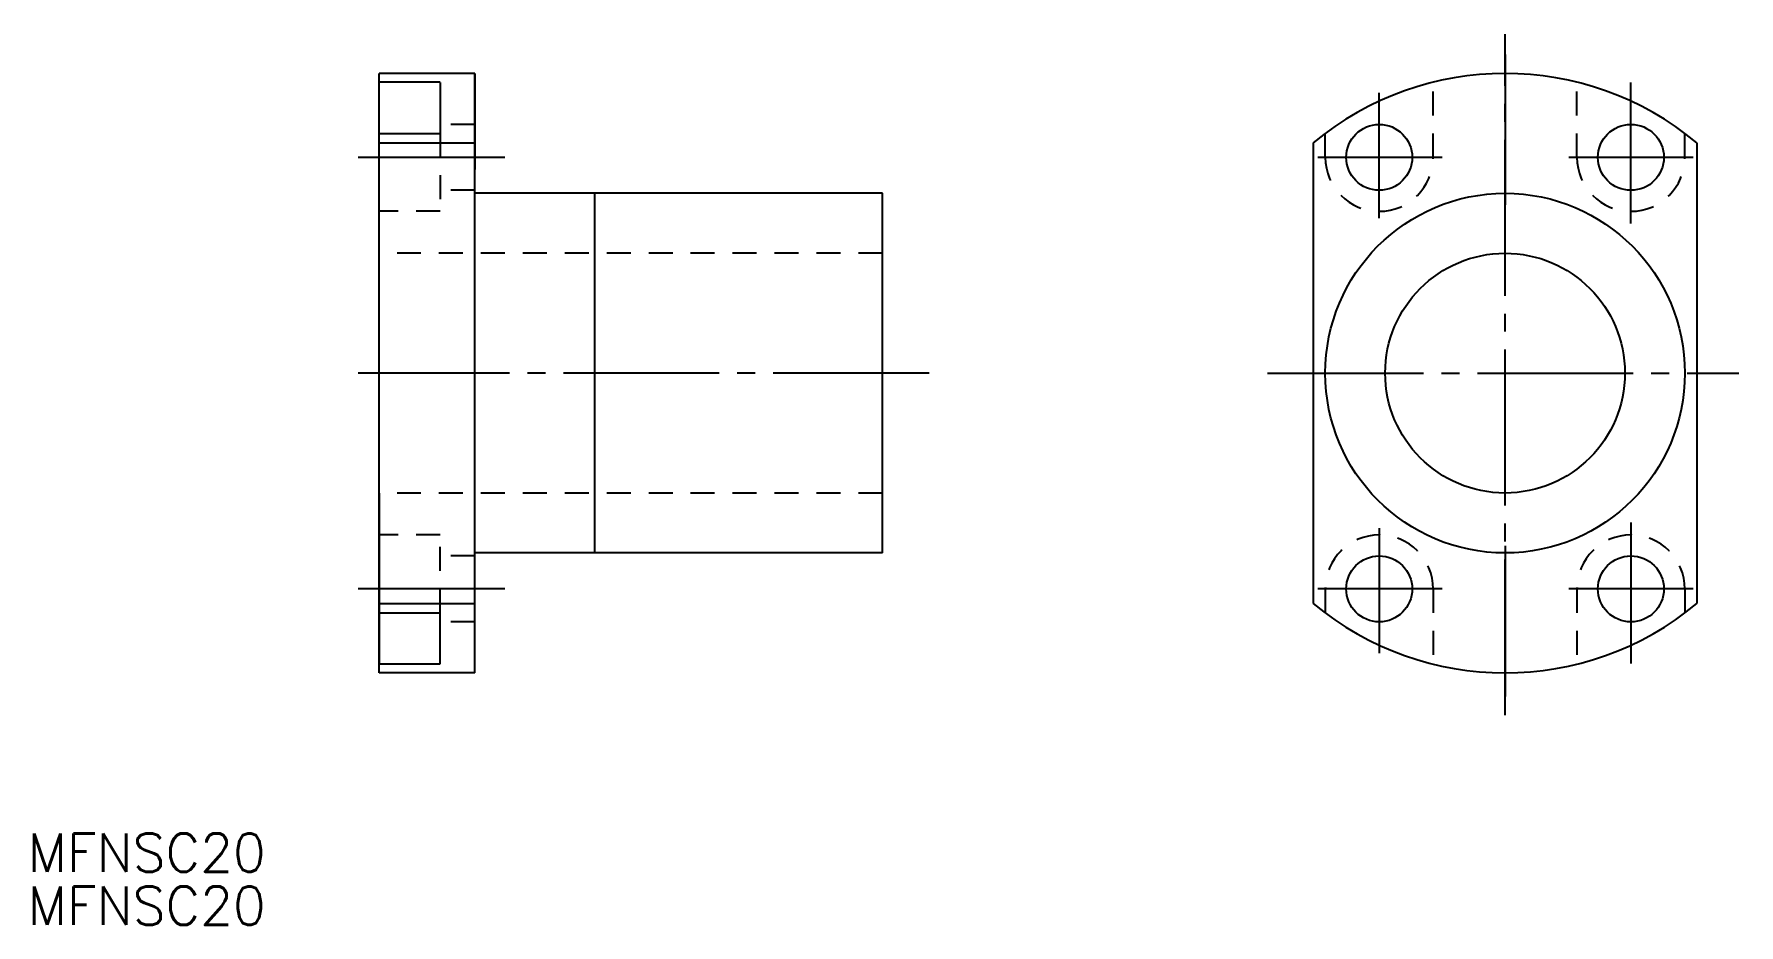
# Model space of a CAD drawing. Extents: x 80 to 222, y 140 to 214.
import ezdxf

# ---------------------------------------------------------------- set-up
doc = ezdxf.new("R2010")
doc.units = 0
doc.linetypes.add('CENTER', pattern=[17.5, 13, -1.5, 1.5, -1.5])
doc.linetypes.add('DASHED', pattern=[3.5, 2, -1.5])
doc.layers.get('0').update_dxf_attribs({"linetype": 'CONTINUOUS'})
doc.layers.add('CENTER', color=1, linetype='CENTER')
doc.styles.get("Standard").update_dxf_attribs({"font": 'txt.shx', "bigfont": '@extfont2.shx'})

msp = doc.modelspace()

# ---------------------------------------------------------------- linework, layer by layer
at = {"color": 1, "linetype": 'CENTER'}
for p, q in [((202.79, 212.14), (202.79, 199.58)), ((202.79, 171.14), (202.79, 158.58))]:
    msp.add_line(p, q, dxfattribs=at)
at = {"color": 7, "linetype": 'CONTINUOUS'}
for p, q in [((108.84, 160.55), (108.84, 210.55)), ((113.94, 210.55), (108.84, 210.55)), ((116.84, 210.55), (113.94, 210.55)), ((116.84, 202.55), (116.84, 210.55)), ((116.84, 210.55), (116.84, 202.55)), ((116.84, 160.55), (116.84, 210.55)), ((108.84, 185.55), (108.84, 210.18)), ((113.94, 209.82), (108.84, 209.82)), ((113.94, 209.8), (113.94, 205.55)), ((108.84, 205.55), (113.94, 205.55)), ((108.84, 204.76), (116.84, 204.76)), ((186.79, 204.76), (186.79, 166.34)), ((218.79, 204.76), (218.79, 166.34)), ((150.84, 200.55), (116.84, 200.55)), ((126.84, 170.55), (126.84, 200.55)), ((150.84, 170.55), (150.84, 200.55)), ((108.84, 175.55), (108.84, 161.3)), ((150.84, 170.55), (116.84, 170.55)), ((108.84, 166.34), (116.84, 166.34)), ((108.84, 165.55), (113.94, 165.55)), ((113.94, 161.31), (113.94, 165.55)), ((113.94, 161.28), (108.84, 161.28)), ((113.94, 160.55), (108.84, 160.55)), ((116.84, 160.55), (113.94, 160.55))]:
    msp.add_line(p, q, dxfattribs=at)
at = {"color": 3, "linetype": 'DASHED'}
for p, q in [((196.79, 203.55), (196.79, 209.82)), ((208.79, 203.55), (208.79, 209.82)), ((116.84, 206.3), (113.94, 206.3)), ((113.94, 205.55), (113.94, 199.05)), ((187.79, 203.55), (187.79, 205.55)), ((217.79, 203.55), (217.79, 205.55)), ((116.84, 200.8), (113.94, 200.8)), ((113.94, 199.05), (108.84, 199.05)), ((150.84, 195.55), (108.84, 195.55)), ((150.84, 175.55), (108.84, 175.55)), ((113.94, 172.05), (108.84, 172.05)), ((113.94, 165.55), (113.94, 172.05)), ((116.84, 170.3), (113.94, 170.3)), ((187.79, 167.55), (187.79, 165.55)), ((196.79, 167.55), (196.79, 161.28)), ((208.79, 167.55), (208.79, 161.28)), ((217.79, 167.55), (217.79, 165.55)), ((116.84, 164.8), (113.94, 164.8))]:
    msp.add_line(p, q, dxfattribs=at)
at = {"color": 7, "linetype": 'CONTINUOUS'}
for centre, radius in [((192.29, 203.55), 2.75), ((213.29, 203.55), 2.75), ((202.79, 185.55), 15), ((202.79, 185.55), 10), ((192.29, 167.55), 2.75), ((213.29, 167.55), 2.75)]:
    msp.add_circle(centre, radius, dxfattribs=at)
for start, end in [(50.2082, 129.7918), (230.2082, 309.7918)]:
    msp.add_arc((202.79, 185.55), 25, start, end, dxfattribs=at)
at = {"color": 3, "linetype": 'DASHED'}
for centre, start, end in [((192.29, 203.55), 180, 0), ((213.29, 203.55), 180, 0), ((192.29, 167.55), 0, 180), ((213.29, 167.55), 0, 180)]:
    msp.add_arc(centre, 4.5, start, end, dxfattribs=at)
at = {"layer": 'CENTER', "color": 1, "linetype": 'CENTER'}
for p, q in [((202.79, 157.01), (202.79, 213.83)), ((213.29, 198.02), (213.29, 209.79)), ((192.29, 198.48), (192.29, 208.92)), ((119.34, 203.55), (107.1, 203.55)), ((197.53, 203.55), (187.16, 203.55)), ((218.47, 203.55), (208.1, 203.55)), ((154.73, 185.55), (107.1, 185.55)), ((182.98, 185.55), (222.3, 185.55)), ((192.29, 172.62), (192.29, 162.18)), ((213.29, 173.08), (213.29, 161.32)), ((119.34, 167.55), (107.1, 167.55)), ((197.53, 167.55), (187.16, 167.55)), ((218.47, 167.55), (208.1, 167.55))]:
    msp.add_line(p, q, dxfattribs=at)

# ---------------------------------------------------------------- texts
at = {"color": 7, "linetype": 'CONTINUOUS'}
for p in [(79.51, 143.96), (79.51, 139.53)]:
    msp.add_text('MFNSC20', height=3.2, dxfattribs=at).set_placement(p)

doc.saveas('drawing.dxf')
